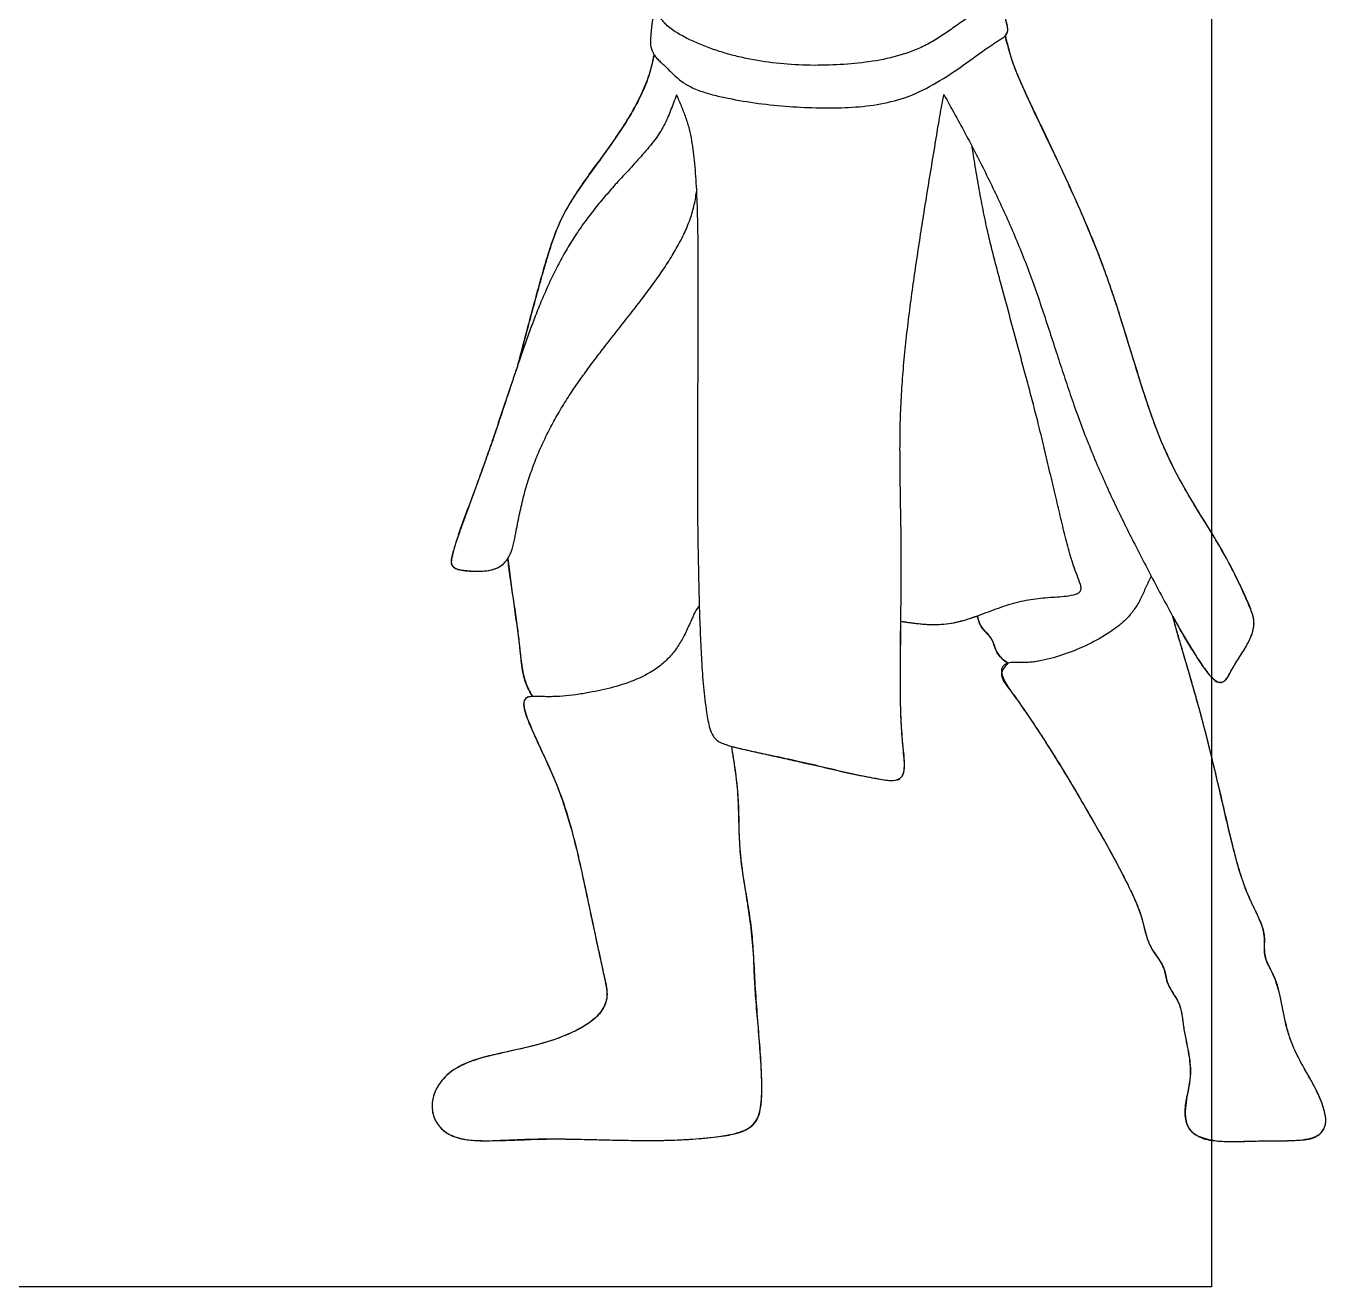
# Model space of a CAD drawing. Extents: x 0 to 277, y 0 to 270.
# Drawn here: x 138.4 to 276.8, y 0 to 134.2 of the extents above; entities that cross this region are included whole.
import ezdxf

# ---------------------------------------------------------------- set-up
doc = ezdxf.new("R2010")
doc.units = 0
doc.layers.get('0').update_dxf_attribs({"linetype": 'CONTINUOUS'})

msp = doc.modelspace()

# ---------------------------------------------------------------- linework, layer by layer
at = {"color": 7}
msp.add_lwpolyline([(0, 191.822917), (264.583333, 191.822917), (264.583333, 0), (0, 0)], close=True, dxfattribs=at)
at = {"color": 6}
msp.add_lwpolyline([(205.253358, 131.145367)], close=True, dxfattribs=at)
at = {"color": 5}
for points, knots in [([(260.472483, 71.377556), (260.739354, 70.901381), (261.273005, 69.949192), (262.090747, 68.530324), (262.871586, 67.287897), (263.57007, 66.179932), (264.240114, 65.25669), (264.881426, 64.62409), (265.442851, 64.323922), (265.842642, 64.375576), (266.168278, 64.697372), (266.453556, 65.140154), (266.739428, 65.664722), (267.160471, 66.415539), (267.79828, 67.349679), (268.515505, 68.541853), (268.988391, 69.60322), (269.140928, 70.495342), (269.09231, 71.158197), (268.82666, 72.072098), (268.340557, 73.222844), (267.691465, 74.617597), (266.771673, 76.50121), (265.507532, 78.831849), (263.81719, 81.55727), (262.147499, 84.24858), (260.641026, 86.988419), (259.329833, 89.783575), (258.171039, 92.80855), (257.122208, 96.035079), (256.066975, 99.418921), (255.096057, 102.62317), (254.134668, 105.624333), (253.157567, 108.413092), (252.095846, 111.173967), (250.949207, 113.904039), (249.74488, 116.612151), (248.414441, 119.480728), (246.954062, 122.507958), (245.417101, 125.717939), (244.343013, 128.106393), (243.707023, 129.657272), (243.44824, 130.345754), (243.254816, 130.922129), (243.118371, 131.382409), (243.022285, 131.721428), (242.937747, 132.080252), (242.814636, 132.462533), (242.695604, 132.849297), (242.668507, 133.208289), (242.787798, 133.442031), (242.886157, 133.621927), (242.918239, 133.80182), (242.907261, 133.95904), (242.889466, 134.087349), (242.828779, 134.409264), (242.700127, 134.921328), (242.479108, 135.612642), (242.289586, 136.128876), (242.177235, 136.490735), (242.103845, 136.676264), (242.006459, 136.818531), (241.891666, 136.861576), (241.815146, 136.858701), (241.722879, 136.874969), (241.651259, 136.976701), (241.618662, 137.11517), (241.573959, 137.37585), (241.503976, 137.745768), (241.452157, 138.228512), (241.445715, 138.856772), (241.572085, 139.615026), (241.767356, 140.50189), (241.801011, 141.582274), (241.540732, 142.801425), (241.212976, 144.163879), (240.961549, 145.585681), (240.92462, 147.065069), (240.957089, 148.576722), (240.963218, 150.635333), (240.784901, 153.234585), (240.612229, 156.37491), (240.565624, 159.478828), (241.074614, 162.491164), (241.876989, 165.366318), (242.422166, 168.326347), (242.327073, 171.349723), (241.864432, 174.333647), (241.401928, 176.293747), (241.171205, 177.271554)], [0, 0, 0, 0, 1.637611, 3.274664, 4.912195, 6.03919, 7.20438, 8.327142, 8.723864, 9.058905, 9.453253, 10.046942, 10.646716, 11.242302, 12.629596, 14.035286, 15.418754, 16.081316, 16.729943, 17.392959, 18.927448, 20.472853, 22.008792, 25.2154, 28.421293, 31.628537, 34.715982, 37.795627, 40.882959, 44.427176, 47.972218, 51.516804, 54.471405, 57.42567, 60.380463, 63.343905, 66.307918, 69.271541, 72.82978, 76.39096, 79.948624, 80.683914, 81.419254, 82.154804, 82.507146, 82.859486, 83.211673, 83.613046, 84.061229, 84.435557, 84.643836, 84.836848, 85.050028, 85.179107, 85.309022, 85.438451, 86.161697, 86.891046, 87.614445, 87.812835, 88.024923, 88.218333, 88.301889, 88.379467, 88.448459, 88.57242, 88.718575, 88.879137, 89.363828, 89.848962, 90.333449, 91.243935, 92.145669, 93.056806, 94.459575, 95.864533, 97.268108, 98.778725, 100.293755, 101.806193, 104.952118, 108.104019, 111.24828, 114.23709, 117.225587, 120.211221, 123.220344, 126.247259, 129.260353, 129.260353, 129.260353, 129.260353]), ([(205.256583, 131.140932), (205.100906, 130.43998), (204.789735, 129.038893), (203.977788, 127.038507), (202.927609, 125.015273), (201.63968, 122.97901), (200.178816, 120.908514), (198.746187, 118.940423), (197.382762, 117.044523), (196.149371, 115.178775), (195.076934, 113.113101), (194.25069, 110.845517), (193.537911, 108.452818), (192.863582, 106.016332), (192.181573, 103.551746), (191.519303, 101.04973), (191.036581, 99.127845), (190.650382, 97.807878), (190.396609, 97.082659), (190.037909, 96.043702), (189.588236, 94.68645), (189.02591, 93.017952), (188.422999, 91.212025), (187.761857, 89.275059), (187.029206, 87.211192), (186.258389, 85.053059), (185.407239, 82.809883), (184.529805, 80.474039), (183.968652, 78.668457), (183.67104, 77.486418), (183.651118, 76.836693), (184.222513, 76.36133), (184.987896, 76.243644), (185.831175, 76.176204), (186.73034, 76.186553), (187.666922, 76.243669), (188.626872, 76.508485), (189.225969, 76.937771), (189.504244, 77.28322), (189.606418, 77.4261), (189.667595, 77.525886), (189.698175, 77.575765)], [0, 0, 0, 0, 2.150758, 4.299006, 6.451531, 8.984764, 11.519277, 14.053174, 16.287489, 18.525285, 20.757312, 23.251313, 25.7521, 28.247247, 30.83522, 33.423737, 36.011697, 36.7794, 37.548437, 38.316226, 40.076938, 41.837679, 43.598391, 45.788654, 47.977659, 50.168315, 52.664227, 55.171661, 57.667177, 58.29167, 58.878045, 59.476129, 60.309006, 61.179989, 62.016255, 63.004062, 63.98912, 64.968281, 65.143737, 65.319312, 65.49479, 65.49479, 65.49479, 65.49479]), ([(189.698175, 77.575765), (189.77972, 76.816143), (189.94293, 75.295765), (190.287406, 73.028478), (190.622312, 70.908683), (190.849454, 68.922279), (191.041734, 67.082434), (191.235215, 65.5663), (191.541611, 64.406454), (191.894829, 63.605579), (192.181665, 63.10096), (192.326045, 62.846957)], [0, 0, 0, 0, 2.291669, 4.586751, 6.8788, 8.729415, 10.583068, 12.430935, 13.30666, 14.171343, 15.04771, 15.04771, 15.04771, 15.04771]), ([(213.525161, 57.547682), (214.28947, 57.356385), (215.818503, 56.973687), (218.137306, 56.51203), (220.550417, 56.00399), (223.048592, 55.40885), (225.645407, 54.788294), (227.677124, 54.3718), (229.12847, 54.068105), (230.005034, 53.929318), (230.7955, 53.894325), (231.467946, 54.094595), (231.810266, 54.598141), (231.922321, 55.349896), (231.899616, 56.307833), (231.784286, 57.436758), (231.654324, 58.600687), (231.582217, 59.802657), (231.529885, 61.041013), (231.487853, 62.776398), (231.474479, 65.008875), (231.501342, 67.737528), (231.52488, 69.599986), (231.534068, 70.596286), (231.535279, 70.726356), (231.536086, 70.813029), (231.536489, 70.856336)], [0, 0, 0, 0, 2.363276, 4.72784, 7.091592, 9.761072, 12.431671, 15.100959, 15.981956, 16.880639, 17.759253, 18.352783, 18.88185, 19.4794, 20.609898, 21.750956, 22.883248, 24.122917, 25.362162, 26.601688, 29.330322, 32.059229, 34.787954, 34.918149, 35.048254, 35.178181, 35.178181, 35.178181, 35.178181]), ([(231.536489, 70.856336), (232.252192, 70.752072), (233.674274, 70.544903), (235.839537, 70.477497), (237.469576, 70.73277), (238.544272, 71.060191), (239.115306, 71.251324), (239.493182, 71.386808), (239.682119, 71.45455)], [0, 0, 0, 0, 2.169014, 4.309773, 6.475349, 7.07742, 7.679557, 8.281689, 8.281689, 8.281689, 8.281689]), ([(239.682119, 71.45455), (239.73605, 71.1578), (239.844995, 70.558343), (240.430515, 69.849742), (241.018116, 69.257671), (241.389711, 68.571237), (241.584159, 67.888721), (241.871296, 67.329055), (242.236825, 66.942732), (242.566378, 66.65263), (242.809186, 66.489194), (242.930374, 66.407622)], [0, 0, 0, 0, 0.890147, 1.798165, 2.685778, 3.397386, 4.105022, 4.816093, 5.253874, 5.693223, 6.131015, 6.131015, 6.131015, 6.131015]), ([(242.930374, 66.407622), (242.614197, 66.050131), (241.855277, 65.192048), (243.037495, 63.718012), (244.135649, 62.207735), (245.405998, 60.332645), (246.814001, 58.193056), (248.191943, 56.01213), (249.530924, 53.809103), (250.840877, 51.584997), (252.09851, 49.419349), (253.307432, 47.313333), (254.442818, 45.253558), (255.347408, 43.504485), (256.046003, 42.080399), (256.543033, 40.984731), (256.991653, 39.907669), (257.308748, 38.823545), (257.552246, 37.76346), (257.826204, 36.777291), (258.259957, 35.925855), (258.758807, 35.19775), (259.231248, 34.543287), (259.53677, 33.884431), (259.680814, 33.255523), (259.81912, 32.557545), (260.137564, 31.827559), (260.602508, 31.108901), (261.036204, 30.414934), (261.309995, 29.689614), (261.456033, 28.972887), (261.596045, 27.771503), (261.914878, 26.114365), (262.340252, 23.992877), (262.36424, 21.978348), (261.927077, 20.173921), (261.662583, 18.528198), (262.011068, 16.773664), (263.528814, 15.746835), (265.238076, 15.495329), (266.791582, 15.474043), (268.131655, 15.499069), (269.299531, 15.537452), (270.500712, 15.565299), (271.7362, 15.557377), (273.003729, 15.569691), (274.242196, 15.654038), (275.399201, 15.860684), (276.470756, 16.411759), (276.816704, 17.436243), (276.721139, 18.300418), (276.548918, 19.010935), (276.258461, 19.833747), (275.855065, 20.762611), (275.318003, 21.784684), (274.739256, 22.797332), (274.156567, 23.822086), (273.606713, 24.879268), (273.135615, 25.945135), (272.772998, 27.023791), (272.49331, 28.097807), (272.250425, 29.214082), (272.031858, 30.371648), (271.779121, 31.554729), (271.489139, 32.61119), (271.073255, 33.493129), (270.658162, 34.235426), (270.324063, 34.987597), (270.225322, 35.770058), (270.25912, 36.514319), (270.275758, 37.269573), (270.138277, 38.021403), (269.885142, 38.746564), (269.511311, 39.56676), (269.05858, 40.497039), (268.561257, 41.554699), (268.113415, 42.651218), (267.734797, 43.789928), (267.390051, 44.954823), (266.944162, 46.616093), (266.408561, 48.776301), (265.791055, 51.436164), (265.213473, 53.927395), (264.659861, 56.246043), (264.133842, 58.393131), (263.53999, 60.683099), (262.864082, 63.111479), (262.119844, 65.681535), (261.513789, 67.739471), (261.061143, 69.289653), (260.761577, 70.332105), (260.56886, 71.029026), (260.472483, 71.377556)], [0, 0, 0, 0, 1.288566, 3.092942, 4.6164, 7.190889, 9.763666, 12.338364, 14.919422, 17.500168, 20.08111, 22.432608, 24.785019, 27.136369, 28.339453, 29.542981, 30.746062, 31.835768, 32.925587, 34.012349, 34.894092, 35.776679, 36.659808, 37.311225, 37.937931, 38.590583, 39.442868, 40.304106, 41.15967, 41.890609, 42.615348, 43.348905, 45.518315, 47.674228, 49.837898, 51.489117, 53.22414, 54.851686, 56.509329, 58.315837, 59.99975, 61.168033, 62.336641, 63.505267, 64.7723, 66.042557, 67.309312, 68.485698, 69.580213, 70.724176, 71.450733, 72.184034, 72.911537, 74.06641, 75.218622, 76.373451, 77.565579, 78.754879, 79.94708, 81.057438, 82.164703, 83.275057, 84.484189, 85.698011, 86.906279, 87.758641, 88.614034, 89.462726, 90.205399, 90.953764, 91.699134, 92.465063, 93.230924, 93.998435, 95.167895, 96.335064, 97.504059, 98.718711, 99.933347, 101.148274, 103.878565, 106.609726, 109.340036, 111.550478, 113.761157, 115.971699, 118.647314, 121.322907, 123.998601, 125.083267, 126.167659, 127.252482, 127.252482, 127.252482, 127.252482]), ([(192.326045, 62.846957), (192.237492, 62.842679), (192.058698, 62.834043), (191.796102, 62.78011), (191.548912, 62.635826), (191.410088, 62.367756), (191.388839, 62.064863), (191.447106, 61.526806), (191.645789, 60.763656), (192.029934, 59.814518), (192.678284, 58.392553), (193.552847, 56.487871), (194.648149, 54.09159), (195.58177, 51.697438), (196.315043, 49.303866), (196.933425, 46.948102), (197.529138, 44.28838), (198.156002, 41.340011), (198.853662, 38.110066), (199.375877, 35.641669), (199.751384, 33.940664), (199.958371, 33.002705), (200.124449, 32.189148), (200.234158, 31.500349), (200.254455, 30.93167), (200.093047, 30.02792), (199.385444, 28.910488), (198.104765, 27.899565), (196.38915, 26.98245), (194.286556, 26.171704), (191.807433, 25.504094), (189.41522, 24.973992), (187.123353, 24.485892), (184.996715, 23.812374), (183.30559, 22.768192), (182.230601, 21.471601), (181.654082, 20.18107), (181.571376, 18.972329), (181.819472, 18.033619), (182.169441, 17.362704), (182.829566, 16.576961), (183.985841, 15.912009), (185.534785, 15.61374), (187.476093, 15.552311), (189.785956, 15.606967), (192.465675, 15.730167), (195.143126, 15.779391), (197.81403, 15.715762), (200.478487, 15.651435), (203.127949, 15.599184), (205.76277, 15.59248), (208.381584, 15.662425), (210.514465, 15.818953), (212.161638, 16.005397), (213.322018, 16.199388), (214.2691, 16.446309), (214.997192, 16.717965), (215.506657, 16.99407), (215.937187, 17.36807), (216.237373, 17.836453), (216.427927, 18.342064), (216.594154, 19.064654), (216.708399, 20.004537), (216.739813, 21.151758), (216.700463, 22.852132), (216.576153, 25.1029), (216.340946, 27.900349), (216.081332, 30.591421), (215.934696, 33.186153), (215.846617, 35.678639), (215.655899, 38.223918), (215.25408, 40.801389), (214.795549, 43.423625), (214.423747, 46.028452), (214.303782, 48.622118), (214.272526, 51.181404), (214.13971, 53.314711), (213.911144, 55.009277), (213.723914, 56.279361), (213.591414, 57.124895), (213.525161, 57.547682)], [0, 0, 0, 0, 0.265806, 0.536676, 0.798749, 1.094498, 1.398829, 1.699271, 2.716163, 3.749848, 4.769152, 7.404352, 10.037775, 12.672447, 15.106277, 17.543621, 19.977706, 23.282211, 26.586633, 29.890949, 30.851243, 31.812486, 32.772554, 33.341909, 33.903798, 34.470969, 36.073587, 37.717568, 39.329821, 41.893913, 44.459408, 47.025449, 49.24473, 51.488441, 53.69506, 55.090205, 56.484105, 57.872929, 58.624408, 59.373362, 60.124948, 61.677816, 63.252074, 64.817527, 67.499192, 70.182067, 72.865354, 75.530584, 78.196072, 80.861335, 83.480306, 86.099976, 88.718702, 89.893213, 91.072141, 92.245581, 92.822995, 93.400019, 93.975639, 94.51278, 95.050748, 95.589272, 96.734079, 97.884092, 99.029746, 101.835846, 104.645011, 107.451456, 109.945737, 112.439839, 114.934189, 117.596928, 120.2605, 122.922715, 125.482538, 128.042072, 130.603022, 131.887027, 133.17073, 134.454554, 134.454554, 134.454554, 134.454554])]:
    msp.add_open_spline(points, degree=3, knots=knots, dxfattribs=at)
at = {"color": 6}
for points, knots in [([(205.253358, 131.145367), (205.120927, 131.423901), (204.851213, 131.991174), (204.864558, 132.941745), (204.953734, 133.700846), (204.998993, 134.344532), (205.07327, 134.787776), (205.232481, 135.336259), (205.84667, 135.207092), (206.152381, 134.780704), (206.724754, 134.134822), (207.662398, 133.494843), (208.907389, 132.807028), (210.255903, 132.217236), (211.669305, 131.679804), (213.157911, 131.218916), (215.208538, 130.700721), (217.848212, 130.251823), (221.073331, 130.010523), (224.254333, 130.037226), (227.382193, 130.260289), (230.425244, 130.767439), (232.902243, 131.53428), (234.755367, 132.458446), (236.082601, 133.292848), (237.365638, 134.214681), (238.674129, 135.127496), (240.038724, 135.980609), (241.034631, 136.524643), (241.609784, 136.83534), (241.779736, 136.897589), (241.977643, 136.854028), (242.109714, 136.678063), (242.18893, 136.470642), (242.302623, 136.095127), (242.492894, 135.574337), (242.711582, 134.887139), (242.864098, 134.30389), (242.923733, 133.830602), (242.873493, 133.46816), (242.649914, 133.142999), (242.3056, 132.901133), (241.924688, 132.674345), (241.597713, 132.47829), (241.342391, 132.299605), (241.139603, 132.159182), (240.077675, 131.422681), (238.182616, 130.039491), (235.379002, 128.131928), (232.439171, 126.651836), (229.375064, 125.857704), (226.354519, 125.52773), (223.235429, 125.482024), (220.036374, 125.594879), (216.764805, 125.896063), (214.102371, 126.32654), (212.036961, 126.753409), (210.569457, 127.15196), (209.221652, 127.65265), (208.082582, 128.361011), (207.166048, 129.207285), (206.468799, 129.911324), (205.916974, 130.415925), (205.556464, 130.754893), (205.354174, 131.015491), (205.253358, 131.145367)], [0, 0, 0, 0, 0.913866, 1.861211, 2.78205, 3.232745, 3.767584, 4.220741, 4.637483, 5.2793, 5.797984, 7.216887, 8.648351, 10.068887, 11.626048, 13.183565, 14.740623, 17.969098, 21.201269, 24.430489, 27.504805, 30.599798, 33.670248, 35.238155, 36.79972, 38.368014, 39.977605, 41.584714, 43.1952, 43.375, 43.551592, 43.726337, 43.939375, 44.176772, 44.395742, 45.11457, 45.840405, 46.559082, 46.919237, 47.267797, 47.629325, 48.065707, 48.520198, 48.961545, 49.208228, 49.454932, 49.701562, 53.085158, 56.493303, 59.869531, 62.897024, 65.934348, 68.966502, 72.248166, 75.534171, 78.815489, 80.333882, 81.858989, 83.375933, 84.629232, 85.853688, 87.109238, 87.602097, 88.097786, 88.590257, 88.590257, 88.590257, 88.590257]), ([(236.101702, 126.932471), (236.510437, 126.197942), (237.327844, 124.728997), (238.531913, 122.513331), (239.694436, 120.298492), (240.805108, 118.07994), (241.86676, 115.860129), (242.894553, 113.623499), (243.87373, 111.363801), (244.790275, 109.077131), (245.661784, 106.747338), (246.484238, 104.374446), (247.276246, 101.966003), (248.048003, 99.599799), (248.807271, 97.278385), (249.559941, 95.003765), (250.360426, 92.703409), (251.236408, 90.388459), (252.18758, 88.060594), (253.171088, 85.798945), (254.18011, 83.601222), (255.208307, 81.466095), (256.302708, 79.294543), (257.444237, 77.077716), (258.623581, 74.810654), (259.816777, 72.584436), (261.009163, 70.39191), (262.226965, 68.243299), (263.296471, 66.649436), (264.092526, 65.481946), (264.634437, 64.840765), (265.283151, 64.255135), (266.110879, 64.483521), (266.456516, 65.129359), (266.845919, 65.898523), (267.387369, 66.741664), (268.00311, 67.716374), (268.494059, 68.577989), (268.847989, 69.325639), (269.063875, 69.953657), (269.155278, 70.602836), (269.079948, 71.240144), (268.896085, 71.838738), (268.568676, 72.612984), (268.140816, 73.578541), (267.615398, 74.736553), (266.892019, 76.272281), (265.894264, 78.147613), (264.584777, 80.334968), (263.275403, 82.430832), (262.035312, 84.478837), (260.902855, 86.499862), (259.856155, 88.594925), (258.935408, 90.775635), (258.112775, 93.020604), (257.325226, 95.417337), (256.531475, 97.950555), (255.707564, 100.612848), (254.944797, 103.107655), (254.204941, 105.423353), (253.468038, 107.552444), (252.672619, 109.701013), (251.811136, 111.865089), (250.888311, 114.045145), (249.879286, 116.300532), (248.799504, 118.637129), (247.662473, 121.061346), (246.569812, 123.392852), (245.496793, 125.621368), (244.489707, 127.766808), (243.720918, 129.565369), (243.226216, 131.020369), (242.932378, 132.101653), (242.7578, 132.827319), (242.670369, 133.190743)], [0, 0, 0, 0, 2.521771, 5.043155, 7.564904, 10.025578, 12.48581, 14.946461, 17.409649, 19.873144, 22.336188, 24.871341, 27.406696, 29.942093, 32.337996, 34.733981, 37.12978, 39.644377, 42.158413, 44.673149, 47.042532, 49.412857, 51.78212, 54.337521, 56.893233, 59.448592, 61.914169, 64.382997, 66.847832, 67.68601, 68.595595, 69.428609, 70.071036, 70.84754, 71.529272, 72.683715, 73.838404, 74.992672, 75.654993, 76.317772, 76.978401, 77.602302, 78.226157, 78.851457, 80.123173, 81.394792, 82.666216, 85.215451, 87.763063, 90.312987, 92.629386, 94.944938, 97.26126, 99.651359, 102.042069, 104.432242, 107.219108, 110.00606, 112.792819, 115.045535, 117.298663, 119.551225, 121.918204, 124.285736, 126.652686, 129.330298, 132.007732, 134.685556, 137.054821, 139.427613, 141.796346, 142.917321, 144.035061, 145.156455, 145.156455, 145.156455, 145.156455]), ([(190.795842, 98.29236), (191.016244, 99.120859), (191.457047, 100.777859), (192.114659, 103.264327), (192.76536, 105.668278), (193.400329, 107.993735), (194.066649, 110.225131), (194.809219, 112.431033), (195.793663, 114.53805), (197.02284, 116.505483), (198.376737, 118.43517), (199.790168, 120.374659), (201.214979, 122.355082), (202.509632, 124.326483), (203.626811, 126.310224), (204.525636, 128.313173), (204.980989, 129.792553), (205.167744, 130.664691), (205.214128, 130.902661), (205.242696, 131.061753), (205.256986, 131.141335)], [0, 0, 0, 0, 2.571948, 5.143895, 7.71582, 10.043448, 12.375155, 14.702275, 17.019766, 19.332321, 21.652179, 24.091443, 26.531857, 28.970826, 31.163101, 33.355016, 35.545965, 35.788359, 36.030698, 36.273264, 36.273264, 36.273264, 36.273264]), ([(207.64299, 126.884098), (207.437268, 126.327005), (207.029713, 125.223354), (206.337326, 123.589056), (205.329791, 122.014726), (204.048073, 120.52651), (202.670858, 119.007144), (201.33351, 117.571975), (200.094994, 116.169672), (198.957588, 114.798897), (197.860787, 113.374691), (196.8281, 111.884164), (195.869965, 110.325722), (194.982176, 108.702038), (194.160922, 107.019531), (193.393332, 105.28885), (192.70304, 103.586589), (192.069017, 101.922715), (191.479862, 100.301995), (190.84379, 98.434189), (190.147376, 96.324607), (189.36489, 93.981612), (188.700491, 91.972848), (188.136643, 90.304168), (187.670247, 88.976691), (187.071457, 87.314647), (186.344769, 85.316402), (185.499615, 82.978676), (184.848627, 81.198347), (184.410379, 79.968933), (184.180769, 79.29162), (183.989401, 78.653822), (183.7894, 78.052183), (183.651341, 77.490789), (183.635452, 76.909727), (183.99843, 76.48289), (184.486547, 76.35292), (185.062914, 76.28039), (185.725867, 76.20986), (186.476889, 76.178781), (187.229153, 76.208354), (187.973649, 76.32075), (188.690832, 76.563285), (189.426002, 77.084076), (189.979981, 77.985429), (190.320112, 79.105438), (190.58348, 80.502399), (190.902732, 82.132629), (191.314419, 84.001603), (191.828378, 85.819405), (192.45405, 87.576445), (193.153576, 89.277318), (193.935764, 90.93558), (194.795781, 92.547957), (195.725592, 94.114251), (196.702552, 95.608804), (197.706604, 97.041929), (198.719554, 98.424699), (199.855303, 99.904156), (201.099888, 101.49001), (202.43378, 103.197688), (203.711356, 104.841507), (204.920346, 106.431467), (206.035591, 107.98538), (207.053763, 109.532745), (207.95872, 111.079228), (208.720535, 112.634485), (209.216276, 113.961043), (209.504146, 115.018276), (209.666395, 115.780276), (209.733173, 116.29499), (209.76657, 116.552406)], [0, 0, 0, 0, 1.782099, 3.530504, 5.312358, 7.361885, 9.415699, 11.465705, 13.246327, 15.027753, 16.808409, 18.637451, 20.464978, 22.294063, 24.186899, 26.080069, 27.972766, 29.696878, 31.421616, 33.145889, 35.616059, 38.086314, 40.556484, 41.963424, 43.370342, 44.777468, 47.263271, 49.749158, 52.234961, 52.9499, 53.664943, 54.379715, 54.948889, 55.561977, 56.12824, 56.604472, 57.111684, 57.604524, 58.355287, 59.107947, 59.858452, 60.610381, 61.360637, 62.10939, 63.264891, 64.451372, 65.612054, 67.527165, 69.435962, 71.351506, 73.189939, 75.028282, 76.866818, 78.687952, 80.508464, 82.329437, 84.043182, 85.757507, 87.471297, 89.638294, 91.805277, 93.971967, 95.88402, 97.797182, 99.708939, 101.438964, 103.16918, 104.898696, 105.677018, 106.455116, 107.23357, 107.23357, 107.23357, 107.23357]), ([(207.64299, 126.884098), (207.814508, 126.486522), (208.157093, 125.692415), (208.631497, 124.483906), (209.004871, 123.261827), (209.255634, 122.030238), (209.43281, 120.808609), (209.615158, 119.066114), (209.773592, 116.801524), (209.869787, 114.015813), (209.913987, 111.469758), (209.931247, 109.164327), (209.923238, 107.099575), (209.918226, 105.723037), (209.91572, 105.034766)], [0, 0, 0, 0, 1.298986, 2.59456, 3.893069, 5.126593, 6.361249, 7.595181, 10.381867, 13.169497, 15.956436, 18.021033, 20.085852, 22.150682, 22.150682, 22.150682, 22.150682]), ([(209.91572, 105.034766), (209.913029, 103.69187), (209.907648, 101.006047), (209.899011, 96.977239), (209.892944, 93.443718), (209.884176, 90.405525), (209.875837, 87.862719), (209.873838, 85.364464), (209.880937, 82.910531), (209.898555, 80.501179), (209.94351, 77.929966), (210.000649, 75.197015), (210.064907, 72.301964), (210.171109, 69.451911), (210.304175, 66.645805), (210.487811, 63.885486), (210.757354, 61.772937), (210.985837, 60.292509), (211.174428, 59.453018), (211.453141, 58.709471), (211.917359, 58.166561), (212.478057, 57.87413), (213.170823, 57.644194), (213.98263, 57.41618), (214.905749, 57.199759), (216.117662, 56.933369), (217.614099, 56.598906), (219.396254, 56.201627), (221.473369, 55.742932), (223.840382, 55.194471), (226.501158, 54.571178), (228.534126, 54.202174), (229.940267, 53.943466), (230.692977, 53.871998), (231.509365, 54.036518), (231.932903, 54.808441), (231.928554, 55.631101), (231.834771, 56.643922), (231.744472, 57.824242), (231.626552, 59.196022), (231.5424, 60.583709), (231.503371, 61.986713), (231.48747, 63.403024), (231.477992, 65.343645), (231.484042, 67.808761), (231.523176, 70.797847), (231.559321, 73.561684), (231.574391, 76.099649), (231.571749, 78.412363), (231.545359, 80.97887), (231.494081, 83.799673), (231.44843, 86.874618), (231.428007, 89.827132), (231.477929, 92.656346), (231.609685, 95.359845), (231.815826, 98.094529), (232.094909, 100.858942), (232.431354, 103.652926), (232.797458, 106.394402), (233.182338, 109.084743), (233.583678, 111.723855), (234.021478, 114.511244), (234.494562, 117.446877), (235.006034, 120.530366), (235.398812, 122.956822), (235.698147, 124.722133), (235.901289, 125.826485), (236.034902, 126.563027), (236.101702, 126.931262)], [0, 0, 0, 0, 4.028698, 8.057485, 12.086452, 14.629275, 17.172099, 19.714913, 22.124025, 24.533925, 26.943077, 29.838757, 32.734607, 35.63026, 38.394401, 41.162858, 43.926203, 44.78135, 45.654405, 46.508249, 47.134942, 47.74674, 48.378245, 49.326103, 50.274443, 51.222556, 53.048612, 54.874512, 56.700305, 59.429851, 62.164715, 64.894196, 65.634728, 66.443126, 67.182124, 67.958733, 68.838258, 69.635089, 71.012374, 72.388525, 73.765839, 75.182266, 76.598687, 78.015008, 81.004178, 83.993888, 86.982985, 89.296379, 91.607855, 93.921054, 96.996207, 100.071624, 103.146939, 105.853559, 108.559397, 111.265874, 114.080001, 116.894037, 119.708048, 122.377285, 125.047122, 127.716343, 130.841952, 133.967613, 137.093186, 138.216076, 139.339037, 140.461773, 140.461773, 140.461773, 140.461773]), ([(231.537295, 70.856739), (232.21448, 70.756845), (233.563101, 70.557903), (235.614449, 70.461887), (237.726408, 70.753687), (239.808492, 71.468481), (241.921684, 72.283433), (243.689749, 72.867304), (245.108214, 73.153204), (246.133614, 73.292472), (247.150391, 73.397585), (248.162991, 73.454414), (249.165902, 73.531937), (249.970047, 73.672585), (250.566687, 73.90689), (250.767016, 74.337808), (250.590989, 74.968797), (250.285057, 75.76291), (249.913654, 76.763384), (249.471937, 78.141125), (249.020705, 79.918832), (248.497432, 82.071934), (247.966455, 84.334845), (247.40433, 86.701161), (246.822078, 89.173681), (246.262693, 91.496653), (245.71153, 93.666189), (245.176136, 95.684012), (244.537377, 98.054559), (243.804279, 100.780377), (242.975321, 103.860931), (242.254717, 106.536842), (241.64491, 108.808893), (241.162856, 110.681337), (240.67249, 112.740099), (240.205911, 114.990405), (239.760275, 117.43083), (239.461405, 119.233089), (239.273407, 120.391887), (239.189987, 120.905296), (239.134585, 121.247587), (239.106882, 121.418742)], [0, 0, 0, 0, 2.053288, 4.089151, 6.139042, 8.404818, 10.673503, 12.941134, 13.975998, 15.009817, 16.044957, 17.040767, 18.055233, 19.050236, 19.517203, 19.888556, 20.351813, 21.415196, 22.476219, 23.541554, 25.757634, 27.973959, 30.190204, 32.730337, 35.270577, 37.81064, 39.898346, 41.985764, 44.073516, 47.263646, 50.453799, 53.643929, 55.577375, 57.51116, 59.444259, 61.925867, 64.40459, 66.886164, 67.406355, 67.926442, 68.44659, 68.44659, 68.44659, 68.44659]), ([(192.330479, 62.839701), (192.202188, 63.06253), (191.946462, 63.506702), (191.617474, 64.203873), (191.358852, 65.01178), (191.203566, 65.926146), (191.092315, 66.921738), (190.949594, 68.334895), (190.709736, 70.155908), (190.399767, 72.389163), (190.141441, 74.205088), (189.939435, 75.604298), (189.799831, 76.587721), (189.732058, 77.246439), (189.698175, 77.575765)], [0, 0, 0, 0, 0.771257, 1.537371, 2.307888, 3.307945, 4.313563, 5.313867, 7.568601, 9.82308, 12.078068, 13.071087, 14.064383, 15.057485, 15.057485, 15.057485, 15.057485]), ([(258.180806, 75.664221), (257.98835, 75.274334), (257.60414, 74.495984), (257.094108, 73.296569), (256.466156, 72.18008), (255.667019, 71.215098), (254.766998, 70.387578), (253.392263, 69.405902), (251.495857, 68.34581), (249.061206, 67.330025), (247.182937, 66.799377), (245.957227, 66.572209), (245.403073, 66.503929), (244.855333, 66.466935), (244.315994, 66.474883), (243.786147, 66.491674), (243.204703, 66.480638), (242.593632, 66.333278), (242.1629, 65.758619), (242.315933, 64.927027), (242.789823, 64.075561), (243.432775, 63.145271), (244.166954, 62.159482), (244.911306, 61.06529), (245.713676, 59.889079), (246.738277, 58.327306), (247.975218, 56.373814), (249.415804, 54.024272), (250.844477, 51.589208), (252.290553, 49.087102), (253.752939, 46.51669), (254.904049, 44.369347), (255.771256, 42.661001), (256.363258, 41.398424), (256.896965, 40.173831), (257.265576, 38.951943), (257.538122, 37.773111), (257.854529, 36.677902), (258.373195, 35.749338), (258.946583, 34.956808), (259.439762, 34.216847), (259.679849, 33.464027), (259.78319, 32.786764), (260.015686, 32.049795), (260.469249, 31.32829), (260.959339, 30.542838), (261.29685, 29.791974), (261.44024, 29.099982), (261.517471, 28.51182), (261.585214, 27.891428), (261.690277, 27.245272), (261.826022, 26.573897), (262.002998, 25.73966), (262.202752, 24.740043), (262.359202, 23.562099), (262.360705, 22.355863), (262.162522, 21.152453), (261.922271, 19.946036), (261.793178, 18.892748), (261.814381, 18.006841), (261.957816, 17.305506), (262.325153, 16.643212), (262.951798, 16.154192), (263.706135, 15.844631), (264.648441, 15.62067), (265.761674, 15.491552), (267.035161, 15.474404), (268.368924, 15.517735), (269.765276, 15.544178), (271.222225, 15.558015), (272.733275, 15.573856), (274.298759, 15.622052), (275.960864, 15.881819), (276.829597, 17.12345), (276.748754, 18.150466), (276.588971, 18.887988), (276.275838, 19.801899), (275.808615, 20.875124), (275.154603, 22.088753), (274.47493, 23.251536), (273.840988, 24.405414), (273.29421, 25.569527), (272.822422, 26.816957), (272.468427, 28.152431), (272.178902, 29.549451), (271.932175, 30.878618), (271.611797, 32.105313), (271.192807, 33.223042), (270.734247, 34.128162), (270.391103, 34.894574), (270.260246, 35.550257), (270.254024, 36.307117), (270.257551, 37.154089), (270.110827, 38.087257), (269.753334, 39.091498), (269.228952, 40.171208), (268.652848, 41.362545), (267.965782, 42.995792), (267.317864, 45.122721), (266.670606, 47.709438), (266.051538, 50.408324), (265.389727, 53.200271), (264.706575, 56.091452), (263.991908, 58.968552), (263.223795, 61.82495), (262.416891, 64.664017), (261.738998, 66.983213), (261.209739, 68.788361), (260.834711, 70.080987), (260.594848, 70.945597), (260.474901, 71.37796)], [0, 0, 0, 0, 1.304101, 2.603438, 3.909362, 5.130045, 6.345793, 7.567309, 10.19008, 12.844292, 15.466878, 16.025176, 16.582788, 17.141098, 17.67037, 18.200734, 18.729148, 19.423535, 20.004012, 20.682104, 21.799739, 22.944036, 24.065056, 25.489108, 26.912632, 28.336865, 31.092326, 33.848923, 36.604466, 39.561703, 42.518808, 45.475863, 46.870191, 48.265454, 49.659859, 50.87273, 52.086223, 53.294262, 54.274391, 55.256181, 56.235661, 56.920359, 57.605614, 58.291513, 59.219506, 60.147389, 61.073977, 61.666817, 62.260642, 62.853917, 63.538678, 64.223618, 64.908668, 66.097155, 67.281246, 68.468501, 69.699623, 70.931773, 72.161859, 72.872416, 73.582977, 74.29006, 75.094569, 75.913345, 76.721795, 77.993883, 79.266532, 80.539357, 81.997494, 83.455349, 84.913603, 86.518554, 88.204646, 89.729859, 90.481412, 91.242538, 91.995686, 93.373695, 94.750015, 96.128629, 97.414741, 98.698157, 99.983986, 101.409905, 102.83745, 104.264042, 105.464557, 106.636549, 107.835651, 108.510095, 109.147104, 109.823454, 110.777599, 111.686273, 112.639949, 113.963643, 115.285956, 116.609946, 119.274832, 121.944102, 124.610357, 127.581144, 130.552179, 133.52269, 136.474333, 139.425304, 142.377065, 143.723026, 145.06873, 146.414796, 146.414796, 146.414796, 146.414796]), ([(210.065274, 72.490944), (209.956457, 72.364774), (209.734646, 72.107589), (209.519443, 71.647197), (209.285681, 71.115126), (209.014754, 70.519655), (208.714012, 69.8533), (208.310231, 69.019345), (207.737977, 68.05412), (206.91653, 67.022387), (205.631356, 65.834216), (203.715483, 64.730451), (201.231603, 63.879264), (199.06297, 63.39648), (197.279778, 63.083234), (195.880719, 62.915373), (194.709334, 62.830029), (193.771076, 62.829943), (193.069162, 62.855367), (192.504001, 62.857256), (192.075654, 62.836056), (191.788355, 62.782267), (191.374876, 62.511374), (191.329632, 61.683987), (191.615785, 60.854639), (192.075204, 59.776367), (192.60005, 58.519949), (193.289995, 57.047595), (194.164705, 55.197031), (195.119666, 52.920862), (196.052223, 50.184308), (196.853122, 47.259221), (197.563878, 44.162073), (198.259057, 40.916105), (198.813041, 38.283858), (199.245776, 36.269804), (199.550085, 34.872299), (199.802894, 33.632695), (200.067265, 32.558888), (200.256583, 31.637934), (200.267877, 30.397454), (199.505698, 28.978871), (198.058125, 27.858648), (196.089424, 26.836602), (193.638383, 25.968929), (190.731764, 25.271588), (188.014191, 24.691912), (185.541533, 23.999797), (183.419445, 22.924462), (182.113469, 21.384332), (181.629999, 19.909732), (181.597679, 18.758439), (181.952059, 17.634304), (182.703683, 16.693813), (183.745816, 16.058127), (184.924582, 15.718993), (186.160329, 15.582065), (187.41484, 15.556409), (188.791094, 15.606139), (190.288039, 15.673822), (191.908137, 15.738716), (194.031081, 15.778784), (196.656199, 15.743985), (199.781838, 15.664755), (202.871741, 15.600991), (205.927409, 15.588361), (208.945668, 15.669363), (211.516276, 15.922083), (213.635906, 16.222809), (215.3021, 16.693805), (216.37409, 17.892475), (216.634427, 19.179551), (216.729595, 20.290531), (216.730734, 21.558214), (216.695972, 22.967757), (216.593845, 24.523832), (216.4339, 26.566677), (216.243605, 29.097551), (216.022352, 32.117732), (215.886123, 35.143515), (215.631471, 38.162616), (215.169997, 41.157043), (214.768738, 43.6221), (214.513497, 45.574364), (214.38249, 47.006336), (214.32274, 48.496112), (214.307835, 50.039972), (214.258804, 51.636447), (214.146283, 53.182087), (213.960764, 54.672471), (213.751438, 56.111069), (213.601131, 57.0685), (213.525968, 57.547279)], [0, 0, 0, 0, 0.497512, 1.014121, 1.513042, 2.244218, 2.975497, 3.706595, 5.023247, 6.33272, 7.648948, 10.25325, 12.890211, 15.502906, 16.911209, 18.320371, 19.728735, 20.431326, 21.13395, 21.836007, 22.125698, 22.420503, 22.705434, 23.537686, 24.563952, 25.408175, 27.032519, 28.657882, 30.28229, 33.174277, 36.056828, 38.949158, 42.268536, 45.588591, 48.907947, 50.338258, 51.768588, 53.198843, 54.132901, 55.086042, 56.01774, 57.798868, 59.652235, 61.450179, 64.438844, 67.423593, 70.413807, 72.775502, 75.115665, 77.454661, 78.595361, 79.718716, 80.854548, 82.059479, 83.246238, 84.458674, 85.710783, 86.967282, 88.220175, 89.841505, 91.462942, 93.084159, 96.210841, 99.337763, 102.464343, 105.482397, 108.503849, 111.521073, 113.214423, 114.949695, 116.598286, 117.70785, 118.835289, 119.947598, 121.506521, 123.065631, 124.624707, 127.654068, 130.679731, 133.70876, 136.740551, 139.763076, 142.794815, 144.233223, 145.668816, 147.106982, 148.704688, 150.300635, 151.897942, 153.351709, 154.805242, 156.259155, 156.259155, 156.259155, 156.259155]), ([(242.931583, 66.407622), (242.735855, 66.543658), (242.345166, 66.815198), (241.856355, 67.343701), (241.578337, 67.891797), (241.444783, 68.371333), (241.314492, 68.743321), (241.099383, 69.11763), (240.785471, 69.467056), (240.43815, 69.830517), (240.127695, 70.201931), (239.913303, 70.610906), (239.779554, 71.028277), (239.715515, 71.312233), (239.683328, 71.454953)], [0, 0, 0, 0, 0.713904, 1.425009, 2.13505, 2.532231, 2.918354, 3.314423, 3.817774, 4.322047, 4.825145, 5.263208, 5.697514, 6.136383, 6.136383, 6.136383, 6.136383])]:
    msp.add_open_spline(points, degree=3, knots=knots, dxfattribs=at)

doc.saveas('drawing.dxf')
